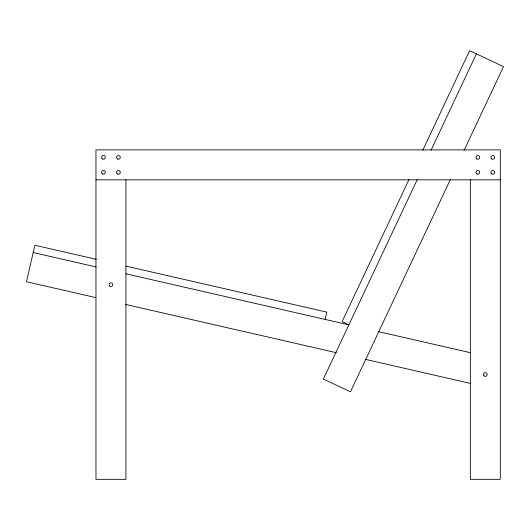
<?xml version="1.0" encoding="UTF-8"?>
<svg xmlns="http://www.w3.org/2000/svg" width="530" height="530" viewBox="0 0 530 530"><rect width="100%" height="100%" fill="white"/><g stroke="black" fill="none" stroke-linecap="round" stroke-linejoin="round"><path stroke-width="0.79" d="M325.135 319.418L326.805 312.117L125.988 266.126M409.034 179.425L342.102 321.664L348.879 324.85M422.774 150.228L469.626 50.661L503.5 66.608L464.008 150.527M417.216 179.624L323.373 379.056L350.469 391.802L450.255 179.749M430.917 150.513L476.397 53.855M95.97 179.829L500.3 179.829M96.268 259.316L34.861 245.251L26.5 281.748L95.884 297.635M33.185 252.552L96.116 266.961M125.935 273.791L348.627 324.797M378.48 331.634L470.448 352.695M125.729 304.472L336.298 352.695M365.336 359.347L470.216 383.369M470.349 179.677L470.349 479.339L500.3 479.339L500.3 149.877L95.97 149.877L95.97 479.339L125.921 479.339L125.921 179.677M102.522 158.987A1.875 1.875 0 0 0 105.331 157.37A1.875 1.875 0 0 0 102.522 155.747A1.875 1.875 0 0 0 102.522 158.987M102.522 173.966A1.875 1.875 0 0 0 105.331 172.343A1.875 1.875 0 0 0 102.522 170.72A1.875 1.875 0 0 0 102.522 173.966M117.494 158.987A1.875 1.875 0 0 0 120.303 157.37A1.875 1.875 0 0 0 117.494 155.747A1.875 1.875 0 0 0 117.494 158.987M117.494 173.966A1.875 1.875 0 0 0 120.303 172.343A1.875 1.875 0 0 0 117.494 170.72A1.875 1.875 0 0 0 117.494 173.966M109.617 285.981A1.875 1.875 0 0 0 112.751 285.14A1.875 1.875 0 0 0 110.459 282.848A1.875 1.875 0 0 0 109.617 285.981M491.873 158.987A1.875 1.875 0 0 0 494.682 157.37A1.875 1.875 0 0 0 491.873 155.747A1.875 1.875 0 0 0 491.873 158.987M476.901 158.987A1.875 1.875 0 0 0 479.71 157.37A1.875 1.875 0 0 0 476.901 155.747A1.875 1.875 0 0 0 476.901 158.987M476.901 173.966A1.875 1.875 0 0 0 479.71 172.343A1.875 1.875 0 0 0 476.901 170.72A1.875 1.875 0 0 0 476.901 173.966M491.873 173.966A1.875 1.875 0 0 0 494.682 172.343A1.875 1.875 0 0 0 491.873 170.72A1.875 1.875 0 0 0 491.873 173.966M484.003 375.83A1.875 1.875 0 0 0 487.13 374.995A1.875 1.875 0 0 0 484.837 372.703A1.875 1.875 0 0 0 484.003 375.83"/></g></svg>
